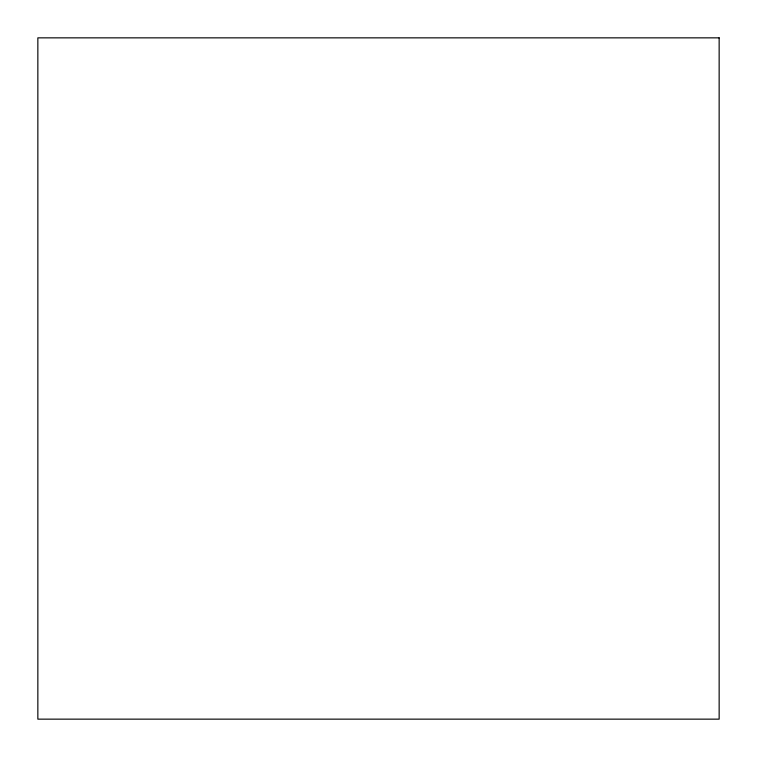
<?xml version="1.0" encoding="UTF-8"?>
<svg xmlns="http://www.w3.org/2000/svg" width="757" height="757" viewBox="0 0 757 757"><rect width="100%" height="100%" fill="white"/><g stroke="black" fill="none" stroke-linecap="round" stroke-linejoin="round"><path stroke-width="1.14" d="M719.15 37.85L37.85 37.85L37.85 719.15L719.15 719.15L719.15 37.85"/></g></svg>
